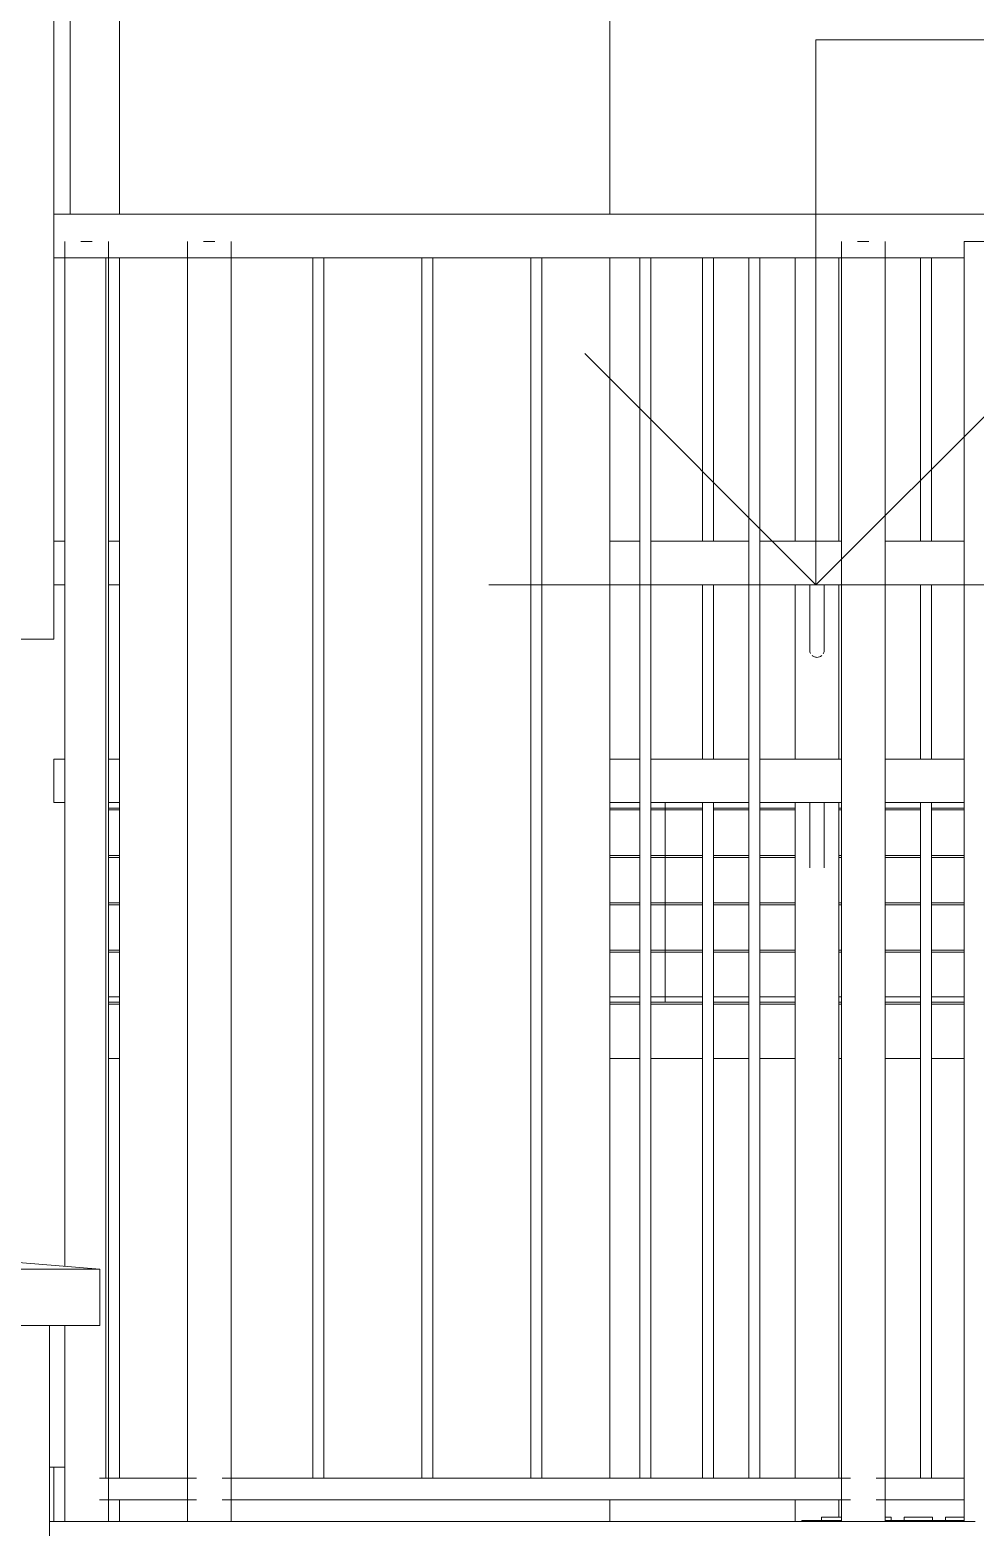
# Model space of a CAD drawing. Header units: millimetres. Extents: x -515342 to 330399, y -224905 to 507333.
# Drawn here: x 325446 to 326313, y 2013 to 3387 of the extents above; entities that cross this region are included whole.
import ezdxf

# ---------------------------------------------------------------- set-up
doc = ezdxf.new("R2010")
doc.units = ezdxf.units.MM
doc.layers.get('0').update_dxf_attribs({"lineweight": 0})
for name, color, linetype, lineweight in [('Аннотация', 7, 'Continuous', 0), ('Витраж', 7, 'Continuous', 0), ('Лестницы', 7, 'Continuous', 0), ('Линии', 7, 'Continuous', 0), ('Обобщенные модели', 7, 'Continuous', 0), ('Ограждение', 7, 'Continuous', 0), ('Отметки', 7, 'Continuous', 0), ('Панели витража', 7, 'Continuous', 0), ('Стены внутренние', 7, 'Continuous', 0), ('Стены штриховка поверхности', 7, 'Continuous', 0)]:
    doc.layers.add(name, color=color, linetype=linetype, lineweight=lineweight)
pattern_1 = [(90, (-71.02, -1028.09), (-150, 9e-15), [])]

# ---------------------------------------------------------------- blocks, each defined once
blk = doc.blocks.new('Прямоугольный импост - АР_Откос_Металлический_50х330 Белый Левый-9898760-О_АР_Эскиз_Фасад 1-12 копия 1')
at = {"layer": 'Витраж'}
for q in [(102145, 2620), (102105, 760)]:
    blk.add_line((102145, 760), q, dxfattribs=at)
blk = doc.blocks.new('Ограждение - АР_Ограждение_Балясина_10-V243-О_АР_Эскиз_Фасад 1-12 копия 1')
at = {"layer": 'Ограждение'}
for p, q in [((102740, 850), (102740, 1110)), ((102750, 1110), (102750, 850)), ((102740, 650), (102740, 810)), ((102750, 810), (102750, 650)), ((102740, -10), (102740, 610)), ((102750, 610), (102750, -10))]:
    blk.add_line(p, q, dxfattribs=at)
blk = doc.blocks.new('Ограждение - АР_Ограждение_Балясина_D40 доп поручень 700_900-V244-О_АР_Эскиз_Фасад 1-12 копия 1')
at = {"layer": 'Ограждение'}
for p, q in [((102825, 850), (102825, 1110.1)), ((102865, 1110.1), (102865, 850)), ((102825, 650), (102825, 810)), ((102838.3, 780), (102838.3, 810.2)), ((102851.7, 810.1), (102851.7, 780)), ((102865, 810), (102865, 650)), ((102825, -10), (102825, 610)), ((102838.3, 580), (102838.3, 610.2)), ((102851.7, 610.1), (102851.7, 580)), ((102865, 610), (102865, -10)), ((102825, -50), (102825, -30)), ((102865, -30), (102865, -46))]:
    blk.add_line(p, q, dxfattribs=at)
at = {"layer": 'Ограждение', "flags": 128}
for points in [[(102838.3, 750), (102838.3, 750), (102838.3, 750.1), (102838.3, 750.2), (102838.3, 750.4), (102838.3, 750.6), (102838.3, 750.9), (102838.3, 751.2), (102838.3, 751.5), (102838.3, 751.9), (102838.3, 752.4), (102838.3, 752.9), (102838.3, 753.4), (102838.3, 754), (102838.3, 754.6), (102838.3, 755.2), (102838.3, 755.9), (102838.3, 756.7), (102838.3, 757.4), (102838.3, 758.3), (102838.3, 759.1), (102838.3, 760), (102838.3, 760.9), (102838.3, 761.8), (102838.3, 762.8), (102838.3, 763.8), (102838.3, 764.8), (102838.3, 765.9), (102838.3, 766.9), (102838.3, 768), (102838.3, 769.1), (102838.3, 770.3), (102838.3, 771.4), (102838.3, 772.6), (102838.3, 773.7), (102838.3, 774.9), (102838.3, 776.1), (102838.3, 777.3), (102838.3, 778.5), (102838.3, 779.7), (102838.3, 780)], [(102851.7, 780), (102851.7, 778.8), (102851.7, 777.6), (102851.7, 776.4), (102851.7, 775.2), (102851.7, 774), (102851.7, 772.9), (102851.7, 771.7), (102851.7, 770.6), (102851.7, 769.4), (102851.7, 768.3), (102851.7, 767.2), (102851.7, 766.1), (102851.7, 765.1), (102851.7, 764.1), (102851.7, 763.1), (102851.7, 762.1), (102851.7, 761.1), (102851.7, 760.2), (102851.7, 759.3), (102851.7, 758.5), (102851.7, 757.7), (102851.7, 756.9), (102851.7, 756.1), (102851.7, 755.4), (102851.7, 754.8), (102851.7, 754.1), (102851.7, 753.5), (102851.7, 753), (102851.7, 752.5), (102851.7, 752), (102851.7, 751.6), (102851.7, 751.3), (102851.7, 750.9), (102851.7, 750.7), (102851.7, 750.4), (102851.7, 750.3), (102851.7, 750.1), (102851.7, 750), (102851.7, 750)], [(102838.3, 550), (102838.3, 550), (102838.3, 550.1), (102838.3, 550.2), (102838.3, 550.4), (102838.3, 550.6), (102838.3, 550.9), (102838.3, 551.2), (102838.3, 551.5), (102838.3, 551.9), (102838.3, 552.4), (102838.3, 552.9), (102838.3, 553.4), (102838.3, 554), (102838.3, 554.6), (102838.3, 555.2), (102838.3, 555.9), (102838.3, 556.7), (102838.3, 557.4), (102838.3, 558.3), (102838.3, 559.1), (102838.3, 560), (102838.3, 560.9), (102838.3, 561.8), (102838.3, 562.8), (102838.3, 563.8), (102838.3, 564.8), (102838.3, 565.9), (102838.3, 566.9), (102838.3, 568), (102838.3, 569.1), (102838.3, 570.3), (102838.3, 571.4), (102838.3, 572.6), (102838.3, 573.7), (102838.3, 574.9), (102838.3, 576.1), (102838.3, 577.3), (102838.3, 578.5), (102838.3, 579.7), (102838.3, 580)], [(102851.7, 580), (102851.7, 578.8), (102851.7, 577.6), (102851.7, 576.4), (102851.7, 575.2), (102851.7, 574), (102851.7, 572.9), (102851.7, 571.7), (102851.7, 570.6), (102851.7, 569.4), (102851.7, 568.3), (102851.7, 567.2), (102851.7, 566.1), (102851.7, 565.1), (102851.7, 564.1), (102851.7, 563.1), (102851.7, 562.1), (102851.7, 561.1), (102851.7, 560.2), (102851.7, 559.3), (102851.7, 558.5), (102851.7, 557.7), (102851.7, 556.9), (102851.7, 556.1), (102851.7, 555.4), (102851.7, 554.8), (102851.7, 554.1), (102851.7, 553.5), (102851.7, 553), (102851.7, 552.5), (102851.7, 552), (102851.7, 551.6), (102851.7, 551.3), (102851.7, 550.9), (102851.7, 550.7), (102851.7, 550.4), (102851.7, 550.3), (102851.7, 550.1), (102851.7, 550), (102851.7, 550)]]:
    blk.add_lwpolyline(points, dxfattribs=at)
at = {"layer": 'Ограждение'}
for points, knots in [([(102838.4, 751.2), (102838.4, 750.9), (102838.3, 750.4), (102838.3, 749.7), (102838.4, 749), (102838.6, 748), (102838.9, 747.2), (102839.2, 746.7), (102839.2, 746.7)], [0.4444444, 0.4444444, 0.4444444, 0.4444444, 0.4791667, 0.5138889, 0.5486111, 0.5833333, 0.6527778, 0.6666667, 0.6666667, 0.6666667, 0.6666667]), ([(102840.7, 744.9), (102840.8, 744.8), (102841.2, 744.5), (102842.6, 743.7), (102844, 743.3), (102845, 743.3)], [0.7777778, 0.7777778, 0.7777778, 0.7777778, 0.7916667, 0.8611111, 1, 1, 1, 1]), ([(102850.8, 746.7), (102851, 747), (102851.3, 747.7), (102851.6, 748.7), (102851.7, 749.6), (102851.7, 750.3), (102851.6, 750.8), (102851.6, 751)], [0.3333333, 0.3333333, 0.3333333, 0.3333333, 0.3888889, 0.4444444, 0.4791667, 0.5138889, 0.5486111, 0.5486111, 0.5486111, 0.5486111])]:
    blk.add_open_spline(points, degree=3, knots=knots, dxfattribs=at)
blk.add_open_spline([(102845, 743.3), (102845.8, 743.3), (102847.3, 743.6), (102848.7, 744.4), (102849.3, 744.9)], degree=3, dxfattribs=at)
blk = doc.blocks.new('Ограждение - АР_Ограждение_Балясина_D40 доп поручень 700_900-V261-О_АР_Эскиз_Фасад 1-12 копия 1')
at = {"layer": 'Ограждение'}
blk.add_line((102145, -50), (102145, 0), dxfattribs=at)
blk = doc.blocks.new('Ограждение - Ограждение-9728925-О_АР_Эскиз_Фасад 1-12 копия 1')
for name, p in [('Ограждение - АР_Ограждение_Балясина_10-V243-О_АР_Эскиз_Фасад 1-12 копия 1', (0, 0)), ('Ограждение - АР_Ограждение_Балясина_D40 доп поручень 700_900-V244-О_АР_Эскиз_Фасад 1-12 копия 1', (0, 0)), ('Ограждение - АР_Ограждение_Балясина_10-V243-О_АР_Эскиз_Фасад 1-12 копия 1', (200, 0)), ('Ограждение - АР_Ограждение_Балясина_D40 доп поручень 700_900-V261-О_АР_Эскиз_Фасад 1-12 копия 1', (0, 0))]:
    blk.add_blockref(name, p)
blk = doc.blocks.new('Ограждение - АР_Ограждение_Балясина_10-V262-О_АР_Эскиз_Фасад 1-12 копия 1')
at = {"layer": 'Ограждение'}
blk.add_line((102192.5, -10), (102192.5, 1110), dxfattribs=at)
blk = doc.blocks.new('Ограждение - АР_Ограждение_Балясина_D40 доп поручень 700_900-V263-О_АР_Эскиз_Фасад 1-12 копия 1')
at = {"layer": 'Ограждение'}
for p, q in [((102867.5, 1125), (102867.5, -50)), ((102882.3, 1125), (102887.5, 1125)), ((102887.5, 1125), (102892.7, 1125)), ((102907.5, -50), (102907.5, 1125))]:
    blk.add_line(p, q, dxfattribs=at)
blk = doc.blocks.new('Ограждение - АР_Ограждение_Балясина_10-V264-О_АР_Эскиз_Фасад 1-12 копия 1')
at = {"layer": 'Ограждение'}
for p, q in [((102382.5, 1110), (102382.5, -10)), ((102387.5, 1110), (102382.5, 1110)), ((102392.5, 1110), (102387.5, 1110)), ((102392.5, -10), (102392.5, 1110)), ((102382.5, -10), (102387.5, -10)), ((102387.5, -10), (102392.5, -10))]:
    blk.add_line(p, q, dxfattribs=at)
blk = doc.blocks.new('Ограждение - АР_Ограждение_Балясина_D40 доп поручень 700_900-V265-О_АР_Эскиз_Фасад 1-12 копия 1')
at = {"layer": 'Ограждение'}
for p, q in [((102867.5, 1125), (102867.5, -50)), ((102882.3, 1125), (102887.5, 1125)), ((102887.5, 1125), (102892.7, 1125)), ((102907.5, -50), (102907.5, 1125))]:
    blk.add_line(p, q, dxfattribs=at)
blk = doc.blocks.new('Ограждение - АР_Ограждение_Балясина_D40 доп поручень 700_900-V266-О_АР_Эскиз_Фасад 1-12 копия 1')
at = {"layer": 'Ограждение'}
for p, q in [((102155, 1125), (102155, 184.4)), ((102169.8, 1125), (102175, 1125)), ((102175, 1125), (102180.2, 1125)), ((102195, -50), (102195, 1125)), ((102155, 130), (102155, -50))]:
    blk.add_line(p, q, dxfattribs=at)
blk = doc.blocks.new('Ограждение - АР_Ограждение_Балясина_D40 доп поручень 700_900-V267-О_АР_Эскиз_Фасад 1-12 копия 1')
at = {"layer": 'Ограждение'}
for p, q in [((102980, 1125), (102980, -50)), ((102980, 1125), (103020, 1125)), ((103020, 832), (103020, 1125)), ((103020, 809), (103020, 815.1)), ((103020, 756.7), (103020, 792.1)), ((103060, 756.7), (103020, 756.7)), ((103033.8, 743.3), (103036.7, 743.3)), ((103030, 543.3), (103060, 543.3))]:
    blk.add_line(p, q, dxfattribs=at)
at = {"layer": 'Ограждение', "flags": 128}
for points in [[(103070.2, 759), (103069.3, 758.6), (103068.5, 758.3), (103067.6, 757.9), (103066.7, 757.6), (103065.8, 757.4), (103064.9, 757.2), (103064, 757), (103063, 756.9), (103062.1, 756.8), (103061.2, 756.7), (103060.3, 756.7), (103060, 756.7)], [(103060, 543.3), (103061.5, 543.4), (103062.9, 543.5), (103064.4, 543.6), (103065.8, 543.8), (103067.3, 544.1), (103068.7, 544.4), (103070, 544.7)]]:
    blk.add_lwpolyline(points, dxfattribs=at)
at = {"layer": 'Ограждение'}
blk.add_open_spline([(103019.5, 755.1), (103019.6, 755.2), (103019.6, 755.5), (103019.9, 756.3), (103020, 756.7), (103020, 756.7)], degree=3, knots=[0.7777778, 0.7777778, 0.7777778, 0.7777778, 0.7916667, 0.8611111, 1, 1, 1, 1], dxfattribs=at)
blk = doc.blocks.new('Ограждение - Ограждение-9730076-О_АР_Эскиз_Фасад 1-12 копия 1')
at = {"layer": 'Ограждение'}
for p, q in [((102275.7, -10), (102186.8, -10)), ((102875.7, -10), (102299.3, -10)), ((102980, -10), (102899.3, -10)), ((102186.8, -30), (102275.7, -30)), ((102299.3, -30), (102875.7, -30)), ((102899.3, -30), (102980, -30))]:
    blk.add_line(p, q, dxfattribs=at)
for name, p in [('Ограждение - АР_Ограждение_Балясина_D40 доп поручень 700_900-V266-О_АР_Эскиз_Фасад 1-12 копия 1', (0, 0)), ('Ограждение - АР_Ограждение_Балясина_D40 доп поручень 700_900-V263-О_АР_Эскиз_Фасад 1-12 копия 1', (-600, 0)), ('Ограждение - АР_Ограждение_Балясина_D40 доп поручень 700_900-V263-О_АР_Эскиз_Фасад 1-12 копия 1', (0, 0)), ('Ограждение - АР_Ограждение_Балясина_D40 доп поручень 700_900-V265-О_АР_Эскиз_Фасад 1-12 копия 1', (0, 0)), ('Ограждение - АР_Ограждение_Балясина_D40 доп поручень 700_900-V267-О_АР_Эскиз_Фасад 1-12 копия 1', (0, 0)), ('Ограждение - АР_Ограждение_Балясина_10-V262-О_АР_Эскиз_Фасад 1-12 копия 1', (0, 0)), ('Ограждение - АР_Ограждение_Балясина_10-V264-О_АР_Эскиз_Фасад 1-12 копия 1', (0, 0)), ('Ограждение - АР_Ограждение_Балясина_10-V264-О_АР_Эскиз_Фасад 1-12 копия 1', (100, 0)), ('Ограждение - АР_Ограждение_Балясина_10-V264-О_АР_Эскиз_Фасад 1-12 копия 1', (200, 0)), ('Ограждение - АР_Ограждение_Балясина_10-V264-О_АР_Эскиз_Фасад 1-12 копия 1', (300, 0)), ('Ограждение - АР_Ограждение_Балясина_10-V264-О_АР_Эскиз_Фасад 1-12 копия 1', (400, 0))]:
    blk.add_blockref(name, p)
blk = doc.blocks.new('Тип верхнего поручня - Верхний поручень_Внутренний_-9730153-О_АР_Эскиз_Фасад 1-12 копия 1')
at = {"layer": 'Ограждение'}
for p, q in [((102175, 1150), (102145, 1150)), ((103000, 1150), (102175, 1150)), ((103030.1, 1150), (103000, 1150)), ((103030.1, 1150), (103030.1, 1130)), ((103030.1, 1130), (103030.1, 1110)), ((102145, 1110), (102175, 1110)), ((102175, 1110), (102980, 1110)), ((103020, 1110), (103030.1, 1110))]:
    blk.add_line(p, q, dxfattribs=at)
blk = doc.blocks.new('Тип перил - Перила_Внутренний_-9730166-О_АР_Эскиз_Фасад 1-12 копия 1')
at = {"layer": 'Ограждение'}
for p, q in [((102155.2, 850), (102145, 850)), ((102205, 850), (102195, 850)), ((102682.7, 850), (102655, 850)), ((102782.7, 850), (102692.5, 850)), ((102867.7, 850), (102792.5, 850)), ((102980, 850), (102907.5, 850)), ((103040, 850), (103019.8, 850)), ((102145, 810), (102155.2, 810)), ((102195, 810), (102205, 810)), ((102655, 810), (102682.7, 810)), ((102692.5, 810), (102782.7, 810)), ((102792.5, 810), (102867.7, 810)), ((102907.5, 810), (102980, 810)), ((103019.8, 810), (103021.9, 810))]:
    blk.add_line(p, q, dxfattribs=at)
at = {"layer": 'Ограждение', "flags": 128}
blk.add_lwpolyline([(103040, 850), (103042, 850), (103044, 850), (103046, 850), (103048, 850), (103049.9, 850), (103051.9, 850), (103053.8, 850), (103055.7, 850), (103057.6, 850), (103059.5, 850), (103061.3, 850), (103063.1, 850), (103064.8, 850), (103066.6, 850), (103068.2, 850), (103069.9, 850), (103071.4, 850), (103073, 850), (103074.4, 850), (103075.9, 850), (103077.2, 850), (103078.5, 850), (103079.8, 850), (103081, 850), (103082.1, 850), (103083.1, 850), (103084.1, 850), (103085, 850), (103085.8, 850), (103086.6, 850), (103087.3, 850), (103087.9, 850)], dxfattribs=at)
at = {"layer": 'Ограждение'}
blk.add_arc((103090, 830), 20, 30, 150, dxfattribs=at)
blk = doc.blocks.new('Тип перил - Перила_Внутренний_-9730179-О_АР_Эскиз_Фасад 1-12 копия 1')
at = {"layer": 'Ограждение'}
for p, q in [((102155, 650), (102144.9, 650)), ((102144.9, 630), (102144.9, 650)), ((102205, 650), (102195, 650)), ((102682.5, 650), (102655, 650)), ((102782.5, 650), (102692.5, 650)), ((102867.5, 650), (102792.5, 650)), ((102980, 650), (102907.5, 650)), ((103040, 650), (103030, 650)), ((102144.9, 610), (102144.9, 630)), ((102144.9, 610), (102155, 610)), ((102195, 610), (102205, 610)), ((102655, 610), (102682.5, 610)), ((102692.5, 610), (102782.5, 610)), ((102792.5, 610), (102867.5, 610)), ((102907.5, 610), (102980, 610)), ((103030, 610), (103040, 610))]:
    blk.add_line(p, q, dxfattribs=at)
at = {"layer": 'Ограждение', "flags": 128}
for points in [[(103040, 650), (103042, 650), (103044, 650), (103046, 650), (103048, 650), (103049.9, 650), (103051.9, 650), (103053.8, 650), (103055.7, 650), (103057.6, 650), (103059.5, 650), (103061.3, 650), (103063.1, 650), (103064.8, 650), (103066.6, 650), (103068.2, 650), (103069.9, 650)], [(103070, 610), (103068.7, 610), (103067, 610), (103065.3, 610), (103063.6, 610), (103061.8, 610), (103060, 610), (103058.1, 610), (103056.2, 610), (103054.3, 610), (103052.4, 610), (103050.5, 610), (103048.5, 610), (103046.5, 610), (103044.5, 610), (103042.5, 610), (103040.5, 610), (103040, 610)]]:
    blk.add_lwpolyline(points, dxfattribs=at)
blk = doc.blocks.new('Ограждение - Ограждение-10020769-О_АР_Эскиз_Фасад 1-12 копия 1')
at = {"layer": 'Ограждение'}
for p, q in [((102187, 181.8), (101959.6, 200)), ((102187, 181.8), (88840, 181.8)), ((102187, 130), (102187, 181.8)), ((102187, 130), (88840, 130))]:
    blk.add_line(p, q, dxfattribs=at)
blk = doc.blocks.new('Прямоугольный импост - АР_Откос_Металлический_50х330 Серый Левый_Двери-10217750-О_АР_Эскиз_Фасад 1-12 копия 1')
at = {"layer": 'Витраж'}
for p, q in [((102160, 1150), (102160, 2550)), ((102155, 0), (102141, 0))]:
    blk.add_line(p, q, dxfattribs=at)
blk = doc.blocks.new('Системная панель - АР_ПанельВитража_Монолитный поликарбонат 6мм-10266026-О_АР_Эскиз_Фасад 1-12 копия 1')
at = {"layer": 'Панели витража'}
h = blk.add_hatch(dxfattribs=at)
h.set_pattern_fill('FP_44', color=256, style=0, pattern_type=2)
h.set_pattern_definition(pattern_1)
h.paths.add_polyline_path([(102750, 431.7), (102782.5, 431.7), (102782.5, 472.6), (102750, 472.6), (102750, 467.6)])
h.paths.add_polyline_path([(102195, 431.7), (102205, 431.7), (102205, 472.6), (102195, 472.6), (102195, 467.6)])
h.paths.add_polyline_path([(102655, 431.7), (102682.5, 431.7), (102682.5, 472.6), (102655, 472.6), (102655, 467.6)])
h.paths.add_polyline_path([(102980, 431.7), (102980, 472.6), (102950, 472.6), (102950, 431.7), (102966.1, 431.7)])
h.paths.add_polyline_path([(102692.5, 431.7), (102740, 431.7), (102740, 472.6), (102692.5, 472.6), (102692.5, 467.6)])
h.paths.add_polyline_path([(102940, 431.7), (102940, 472.6), (102907.5, 472.6), (102907.5, 431.7)])
h.paths.add_polyline_path([(102792.5, 431.7), (102825, 431.7), (102825, 472.6), (102792.5, 472.6), (102792.5, 467.6)])
h.paths.add_polyline_path([(102867.5, 431.7), (102867.5, 472.6), (102865, 472.6), (102865, 431.7)])
h = blk.add_hatch(dxfattribs=at)
h.set_pattern_fill('FP_45', color=256, style=0, pattern_type=2)
h.set_pattern_definition([(90, (-71.02, 1459.83), (-150, 9e-15), [])])
h.paths.add_polyline_path([(102980, 426.7), (102980, 431.7), (102950, 431.7), (102950, 426.7), (102966.1, 426.7)])
h.paths.add_polyline_path([(102205, 426.7), (102205, 431.7), (102195, 431.7), (102195, 426.7)])
h.paths.add_polyline_path([(102655, 426.7), (102682.5, 426.7), (102682.5, 431.7), (102655, 431.7)])
h.paths.add_polyline_path([(102692.5, 426.7), (102740, 426.7), (102740, 431.7), (102692.5, 431.7)])
h.paths.add_polyline_path([(102940, 426.7), (102940, 431.7), (102907.5, 431.7), (102907.5, 426.7)])
h.paths.add_polyline_path([(102865, 426.7), (102867.5, 426.7), (102867.5, 431.7), (102865, 431.7)])
h.paths.add_polyline_path([(102750, 426.7), (102782.5, 426.7), (102782.5, 431.7), (102750, 431.7)])
h.paths.add_polyline_path([(102792.5, 426.7), (102825, 426.7), (102825, 431.7), (102792.5, 431.7)])
for p, q in [((102205, 472.6), (102195, 472.6)), ((102682.5, 472.6), (102655, 472.6)), ((102740, 472.6), (102692.5, 472.6)), ((102782.5, 472.6), (102750, 472.6)), ((102825, 472.6), (102792.5, 472.6)), ((102867.5, 472.6), (102865, 472.6)), ((102940, 472.6), (102907.5, 472.6)), ((102980, 472.6), (102950, 472.6)), ((102195, 431.7), (102205, 431.7)), ((102655, 431.7), (102682.5, 431.7)), ((102692.5, 431.7), (102740, 431.7)), ((102750, 431.7), (102782.5, 431.7)), ((102792.5, 431.7), (102825, 431.7)), ((102865, 431.7), (102867.5, 431.7)), ((102907.5, 431.7), (102940, 431.7)), ((102950, 431.7), (102980, 431.7))]:
    blk.add_line(p, q, dxfattribs=at)
blk = doc.blocks.new('Системная панель - АР_ПанельВитража_Монолитный поликарбонат 6мм-10266029-О_АР_Эскиз_Фасад 1-12 копия 1')
at = {"layer": 'Панели витража'}
h = blk.add_hatch(dxfattribs=at)
h.set_pattern_fill('FP_44', color=256, style=0, pattern_type=2)
h.set_pattern_definition(pattern_1)
h.paths.add_polyline_path([(102792.5, 474.4), (102825, 474.4), (102825, 516.2), (102792.5, 516.2)])
h.paths.add_polyline_path([(102205, 474.4), (102205, 516.2), (102195, 516.2), (102195, 474.4)])
h.paths.add_polyline_path([(102655, 474.4), (102682.5, 474.4), (102682.5, 516.2), (102655, 516.2)])
h.paths.add_polyline_path([(102980, 474.4), (102980, 516.2), (102950, 516.2), (102950, 474.4), (102966.1, 474.4)])
h.paths.add_polyline_path([(102692.5, 474.4), (102740, 474.4), (102740, 516.2), (102692.5, 516.2)])
h.paths.add_polyline_path([(102782.5, 474.4), (102782.5, 516.2), (102750, 516.2), (102750, 474.4)])
h.paths.add_polyline_path([(102865, 474.4), (102867.5, 474.4), (102867.5, 516.2), (102865, 516.2), (102865, 498.6)])
h.paths.add_polyline_path([(102907.5, 474.4), (102940, 474.4), (102940, 516.2), (102907.5, 516.2), (102907.5, 498.6)])
h = blk.add_hatch(dxfattribs=at)
h.set_pattern_fill('FP_46', color=256, style=0, pattern_type=2)
h.set_pattern_definition([(90, (-71.02, 1502.48), (-150, 9e-15), [])])
h.paths.add_polyline_path([(102980, 472.6), (102980, 474.4), (102950, 474.4), (102950, 472.6), (102966.1, 472.6)])
h.paths.add_polyline_path([(102205, 472.6), (102205, 474.4), (102195, 474.4), (102195, 472.6)])
h.paths.add_polyline_path([(102655, 472.6), (102682.5, 472.6), (102682.5, 474.4), (102655, 474.4)])
h.paths.add_polyline_path([(102692.5, 472.6), (102740, 472.6), (102740, 474.4), (102692.5, 474.4)])
h.paths.add_polyline_path([(102940, 472.6), (102940, 474.4), (102907.5, 474.4), (102907.5, 472.6)])
h.paths.add_polyline_path([(102782.5, 472.6), (102782.5, 474.4), (102750, 474.4), (102750, 472.6)])
h.paths.add_polyline_path([(102867.5, 472.6), (102867.5, 474.4), (102865, 474.4), (102865, 472.6)])
h.paths.add_polyline_path([(102825, 472.6), (102825, 474.4), (102792.5, 474.4), (102792.5, 472.6)])
for p, q in [((102205, 516.2), (102195, 516.2)), ((102682.5, 516.2), (102655, 516.2)), ((102740, 516.2), (102692.5, 516.2)), ((102782.5, 516.2), (102750, 516.2)), ((102825, 516.2), (102792.5, 516.2)), ((102867.5, 516.2), (102865, 516.2)), ((102940, 516.2), (102907.5, 516.2)), ((102980, 516.2), (102950, 516.2)), ((102195, 474.4), (102205, 474.4)), ((102655, 474.4), (102682.5, 474.4)), ((102692.5, 474.4), (102740, 474.4)), ((102750, 474.4), (102782.5, 474.4)), ((102792.5, 474.4), (102825, 474.4)), ((102865, 474.4), (102867.5, 474.4)), ((102907.5, 474.4), (102940, 474.4)), ((102950, 474.4), (102980, 474.4))]:
    blk.add_line(p, q, dxfattribs=at)
blk = doc.blocks.new('Системная панель - АР_ПанельВитража_Монолитный поликарбонат 6мм-V391-О_АР_Эскиз_Фасад 1-12 копия 1')
at = {"layer": 'Панели витража'}
h = blk.add_hatch(dxfattribs=at)
h.set_pattern_fill('FP_44', color=256, style=0, pattern_type=2)
h.set_pattern_definition(pattern_1)
h.paths.add_polyline_path([(102195, 517.9), (102205, 517.9), (102205, 559.7), (102195, 559.7)])
h.paths.add_polyline_path([(102655, 517.9), (102682.5, 517.9), (102682.5, 559.7), (102655, 559.7)])
h.paths.add_polyline_path([(102980, 517.9), (102980, 559.7), (102950, 559.7), (102950, 517.9), (102966.1, 517.9)])
h.paths.add_polyline_path([(102692.5, 517.9), (102740, 517.9), (102740, 559.7), (102692.5, 559.7)])
h.paths.add_polyline_path([(102940, 517.9), (102940, 559.7), (102907.5, 559.7), (102907.5, 517.9)])
h.paths.add_polyline_path([(102782.5, 517.9), (102782.5, 559.7), (102750, 559.7), (102750, 517.9)])
h.paths.add_polyline_path([(102867.5, 517.9), (102867.5, 559.7), (102865, 559.7), (102865, 517.9)])
h.paths.add_polyline_path([(102825, 517.9), (102825, 559.7), (102792.5, 559.7), (102792.5, 517.9)])
h = blk.add_hatch(dxfattribs=at)
h.set_pattern_fill('FP_47', color=256, style=0, pattern_type=2)
h.set_pattern_definition([(90, (-71.02, 1546), (-150, 9e-15), [])])
h.paths.add_polyline_path([(102980, 516.2), (102980, 517.9), (102950, 517.9), (102950, 516.2), (102966.1, 516.2)])
h.paths.add_polyline_path([(102205, 516.2), (102205, 517.9), (102195, 517.9), (102195, 516.2)])
h.paths.add_polyline_path([(102655, 516.2), (102682.5, 516.2), (102682.5, 517.9), (102655, 517.9)])
h.paths.add_polyline_path([(102692.5, 516.2), (102740, 516.2), (102740, 517.9), (102692.5, 517.9)])
h.paths.add_polyline_path([(102940, 516.2), (102940, 517.9), (102907.5, 517.9), (102907.5, 516.2)])
h.paths.add_polyline_path([(102782.5, 516.2), (102782.5, 517.9), (102750, 517.9), (102750, 516.2)])
h.paths.add_polyline_path([(102867.5, 516.2), (102867.5, 517.9), (102865, 517.9), (102865, 516.2)])
h.paths.add_polyline_path([(102825, 516.2), (102825, 517.9), (102792.5, 517.9), (102792.5, 516.2)])
for p, q in [((102205, 559.7), (102195, 559.7)), ((102682.5, 559.7), (102655, 559.7)), ((102740, 559.7), (102692.5, 559.7)), ((102782.5, 559.7), (102750, 559.7)), ((102825, 559.7), (102792.5, 559.7)), ((102867.5, 559.7), (102865, 559.7)), ((102940, 559.7), (102907.5, 559.7)), ((102980, 559.7), (102950, 559.7)), ((102195, 517.9), (102205, 517.9)), ((102655, 517.9), (102682.5, 517.9)), ((102692.5, 517.9), (102740, 517.9)), ((102750, 517.9), (102782.5, 517.9)), ((102792.5, 517.9), (102825, 517.9)), ((102865, 517.9), (102867.5, 517.9)), ((102907.5, 517.9), (102940, 517.9)), ((102950, 517.9), (102980, 517.9))]:
    blk.add_line(p, q, dxfattribs=at)
blk = doc.blocks.new('Системная панель - АР_ПанельВитража_Монолитный поликарбонат 6мм-V393-О_АР_Эскиз_Фасад 1-12 копия 1')
at = {"layer": 'Панели витража'}
h = blk.add_hatch(dxfattribs=at)
h.set_pattern_fill('FP_44', color=256, style=0, pattern_type=2)
h.set_pattern_definition(pattern_1)
h.paths.add_polyline_path([(102195, 561.4), (102205, 561.4), (102205, 603.2), (102195, 603.2), (102195, 599.3)])
h.paths.add_polyline_path([(102792.5, 561.4), (102825, 561.4), (102825, 603.2), (102792.5, 603.2), (102792.5, 599.3)])
h.paths.add_polyline_path([(102750, 561.4), (102782.5, 561.4), (102782.5, 603.2), (102750, 603.2), (102750, 599.3)])
h.paths.add_polyline_path([(102655, 561.4), (102682.5, 561.4), (102682.5, 603.2), (102655, 603.2), (102655, 599.3)])
h.paths.add_polyline_path([(102865, 561.4), (102867.5, 561.4), (102867.5, 603.2), (102865, 603.2), (102865, 599.3)])
h.paths.add_polyline_path([(102692.5, 561.4), (102740, 561.4), (102740, 603.2), (102692.5, 603.2), (102692.5, 599.3)])
h.paths.add_polyline_path([(102907.5, 561.4), (102940, 561.4), (102940, 603.2), (102907.5, 603.2), (102907.5, 599.3)])
h.paths.add_polyline_path([(102980, 561.4), (102980, 603.2), (102950, 603.2), (102950, 561.4), (102966.1, 561.4)])
h = blk.add_hatch(dxfattribs=at)
h.set_pattern_fill('FP_48', color=256, style=0, pattern_type=2)
h.set_pattern_definition([(90, (-71.02, 1589.53), (-150, 9e-15), [])])
h.paths.add_polyline_path([(102980, 559.7), (102980, 561.4), (102950, 561.4), (102950, 559.7), (102966.1, 559.7)])
h.paths.add_polyline_path([(102205, 559.7), (102205, 561.4), (102195, 561.4), (102195, 559.7)])
h.paths.add_polyline_path([(102655, 559.7), (102682.5, 559.7), (102682.5, 561.4), (102655, 561.4)])
h.paths.add_polyline_path([(102692.5, 559.7), (102740, 559.7), (102740, 561.4), (102692.5, 561.4)])
h.paths.add_polyline_path([(102940, 559.7), (102940, 561.4), (102907.5, 561.4), (102907.5, 559.7)])
h.paths.add_polyline_path([(102782.5, 559.7), (102782.5, 561.4), (102750, 561.4), (102750, 559.7)])
h.paths.add_polyline_path([(102867.5, 559.7), (102867.5, 561.4), (102865, 561.4), (102865, 559.7)])
h.paths.add_polyline_path([(102825, 559.7), (102825, 561.4), (102792.5, 561.4), (102792.5, 559.7)])
for p, q in [((102205, 603.2), (102195, 603.2)), ((102682.5, 603.2), (102655, 603.2)), ((102740, 603.2), (102692.5, 603.2)), ((102782.5, 603.2), (102750, 603.2)), ((102825, 603.2), (102792.5, 603.2)), ((102867.5, 603.2), (102865, 603.2)), ((102940, 603.2), (102907.5, 603.2)), ((102980, 603.2), (102950, 603.2)), ((102195, 561.4), (102205, 561.4)), ((102655, 561.4), (102682.5, 561.4)), ((102692.5, 561.4), (102740, 561.4)), ((102750, 561.4), (102782.5, 561.4)), ((102792.5, 561.4), (102825, 561.4)), ((102865, 561.4), (102867.5, 561.4)), ((102907.5, 561.4), (102940, 561.4)), ((102950, 561.4), (102980, 561.4))]:
    blk.add_line(p, q, dxfattribs=at)
blk = doc.blocks.new('Системная панель - АР_ПанельВитража_Монолитный поликарбонат 6мм-V395-О_АР_Эскиз_Фасад 1-12 копия 1')
at = {"layer": 'Панели витража'}
h = blk.add_hatch(dxfattribs=at)
h.set_pattern_fill('FP_44', color=256, style=0, pattern_type=2)
h.set_pattern_definition(pattern_1)
h.paths.add_polyline_path([(102195, 605), (102205, 605), (102205, 610), (102195, 610)])
h.paths.add_polyline_path([(102655, 605), (102682.5, 605), (102682.5, 610), (102655, 610)])
h.paths.add_polyline_path([(102980, 605), (102980, 610), (102950, 610), (102950, 605), (102966.1, 605)])
h.paths.add_polyline_path([(102692.5, 605), (102740, 605), (102740, 610), (102692.5, 610)])
h.paths.add_polyline_path([(102940, 605), (102940, 610), (102907.5, 610), (102907.5, 605)])
h.paths.add_polyline_path([(102867.5, 605), (102867.5, 610), (102865, 610), (102865, 605)])
h.paths.add_polyline_path([(102750, 605), (102782.5, 605), (102782.5, 610), (102750, 610)])
h.paths.add_polyline_path([(102825, 605), (102825, 610), (102792.5, 610), (102792.5, 605)])
h = blk.add_hatch(dxfattribs=at)
h.set_pattern_fill('FP_49', color=256, style=0, pattern_type=2)
h.set_pattern_definition([(90, (-71.02, 1633.05), (-150, 9e-15), [])])
h.paths.add_polyline_path([(102980, 603.2), (102980, 605), (102950, 605), (102950, 603.2), (102966.1, 603.2)])
h.paths.add_polyline_path([(102205, 603.2), (102205, 605), (102195, 605), (102195, 603.2)])
h.paths.add_polyline_path([(102655, 603.2), (102682.5, 603.2), (102682.5, 605), (102655, 605)])
h.paths.add_polyline_path([(102692.5, 603.2), (102740, 603.2), (102740, 605), (102692.5, 605)])
h.paths.add_polyline_path([(102940, 603.2), (102940, 605), (102907.5, 605), (102907.5, 603.2)])
h.paths.add_polyline_path([(102782.5, 603.2), (102782.5, 605), (102750, 605), (102750, 603.2)])
h.paths.add_polyline_path([(102867.5, 603.2), (102867.5, 605), (102865, 605), (102865, 603.2)])
h.paths.add_polyline_path([(102825, 603.2), (102825, 605), (102792.5, 605), (102792.5, 603.2)])
for p, q in [((102195, 605), (102205, 605)), ((102655, 605), (102682.5, 605)), ((102692.5, 605), (102740, 605)), ((102750, 605), (102782.5, 605)), ((102792.5, 605), (102825, 605)), ((102865, 605), (102867.5, 605)), ((102907.5, 605), (102940, 605)), ((102950, 605), (102980, 605))]:
    blk.add_line(p, q, dxfattribs=at)
blk = doc.blocks.new('Прямоугольный импост - АР_Импост_50х50 _труба_-V397-О_АР_Эскиз_Фасад 1-12 копия 1')
at = {"layer": 'Витраж'}
for p, q in [((102195, 426.7), (102205, 426.7)), ((102655, 426.7), (102682.5, 426.7)), ((102692.5, 426.7), (102740, 426.7)), ((102750, 426.7), (102782.5, 426.7)), ((102792.5, 426.7), (102825, 426.7)), ((102865, 426.7), (102867.5, 426.7)), ((102907.5, 426.7), (102940, 426.7)), ((102950, 426.7), (102980, 426.7)), ((102195, 425), (102205, 425)), ((102655, 425), (102682.5, 425)), ((102692.5, 425), (102740, 425)), ((102750, 425), (102782.5, 425)), ((102792.5, 425), (102825, 425)), ((102865, 425), (102867.5, 425)), ((102907.5, 425), (102940, 425)), ((102950, 425), (102980, 425)), ((102205, 375), (102195, 375)), ((102682.5, 375), (102655, 375)), ((102740.2, 375), (102692.3, 375)), ((102782.5, 375), (102750, 375)), ((102825, 375), (102792.3, 375)), ((102867.5, 375), (102865, 375)), ((102940.2, 375), (102907.5, 375)), ((102980, 375), (102950, 375))]:
    blk.add_line(p, q, dxfattribs=at)
blk = doc.blocks.new('СД_Люблино_Фасады_rvt-1-О_АР_Эскиз_Фасад 1-12 копия 1')
at = {"layer": 'Стены штриховка поверхности', "true_color": 0xcacaca}
h = blk.add_hatch(dxfattribs=at)
h.set_pattern_fill('FP_7', color=9, style=0, pattern_type=2)
h.set_pattern_definition([(0, (102091, -3150), (0, 600), []), (90, (102091, -3150), (-600, 4e-14), [])])
h.paths.add_polyline_path([(102141, -1450), (102141, 130), (88840, 130), (88841.1, -772.5), (88845, -772.5), (88845, -787.5), (88840, -787.5), (88840, -907.8), (88859.6, -914.6), (88859.6, -1018.9), (88739.6, -980.3), (88739.6, -850), (88738.1, -850), (88738.1, -800), (88740, -800), (88739.6, -787.5), (88736.9, -787.5), (88735.1, -784.3), (88735, -784.9), (88595, -785), (88595, -1250), (88763.1, -1250.3), (101959.6, -1447.2)])
h.paths.add_polyline_path([(88075, -1000), (88145, -1000), (88145, 130), (88075, 130), (88075, -811.1)])
h.paths.add_polyline_path([(88735.2, -780), (88736.9, -772.5), (88740, -772.2), (88740, 130), (88595, 130), (88595, -775), (88735.1, -775.7), (88735.2, -778.7)])
at = {"layer": 'Лестницы'}
blk.add_line((102141, -50), (102990, -50), dxfattribs=at)
at = {"layer": 'Стены внутренние'}
for p, q in [((102205, 1150), (102205, 2600)), ((102655, 1150), (102655, 2600)), ((102205, -10), (102205, 1110)), ((102655, -10.3), (102655, 1110)), ((102141, -1450), (102141, 130)), ((102205, -50), (102205, -30)), ((102655, -50), (102655, -29.7))]:
    blk.add_line(p, q, dxfattribs=at)
at = {"layer": 'Витраж', "lineweight": 9}
for name in ['Прямоугольный импост - АР_Откос_Металлический_50х330 Белый Левый-9898760-О_АР_Эскиз_Фасад 1-12 копия 1', 'Прямоугольный импост - АР_Откос_Металлический_50х330 Серый Левый_Двери-10217750-О_АР_Эскиз_Фасад 1-12 копия 1', 'Прямоугольный импост - АР_Импост_50х50 _труба_-V397-О_АР_Эскиз_Фасад 1-12 копия 1']:
    blk.add_blockref(name, (0, 0), dxfattribs=at)
at = {"layer": 'Ограждение', "lineweight": 9}
for name in ['Тип верхнего поручня - Верхний поручень_Внутренний_-9730153-О_АР_Эскиз_Фасад 1-12 копия 1', 'Ограждение - Ограждение-9728925-О_АР_Эскиз_Фасад 1-12 копия 1', 'Ограждение - Ограждение-9730076-О_АР_Эскиз_Фасад 1-12 копия 1', 'Тип перил - Перила_Внутренний_-9730166-О_АР_Эскиз_Фасад 1-12 копия 1', 'Тип перил - Перила_Внутренний_-9730179-О_АР_Эскиз_Фасад 1-12 копия 1', 'Ограждение - Ограждение-10020769-О_АР_Эскиз_Фасад 1-12 копия 1']:
    blk.add_blockref(name, (0, 0), dxfattribs=at)
at = {"layer": 'Панели витража', "lineweight": 9}
for name in ['Системная панель - АР_ПанельВитража_Монолитный поликарбонат 6мм-V395-О_АР_Эскиз_Фасад 1-12 копия 1', 'Системная панель - АР_ПанельВитража_Монолитный поликарбонат 6мм-V393-О_АР_Эскиз_Фасад 1-12 копия 1', 'Системная панель - АР_ПанельВитража_Монолитный поликарбонат 6мм-V391-О_АР_Эскиз_Фасад 1-12 копия 1', 'Системная панель - АР_ПанельВитража_Монолитный поликарбонат 6мм-10266029-О_АР_Эскиз_Фасад 1-12 копия 1', 'Системная панель - АР_ПанельВитража_Монолитный поликарбонат 6мм-10266026-О_АР_Эскиз_Фасад 1-12 копия 1']:
    blk.add_blockref(name, (0, 0), dxfattribs=at)
blk = doc.blocks.new('Грязезащита_Решетка - АР_Грязезащитная решетка_1500х500х23-V426-О_АР_Эскиз_Фасад 1-12 копия 1')
at = {"layer": 'Обобщенные модели'}
for p, q in [((102831, -49), (102867.5, -49)), ((102831, -50), (102831, -49)), ((102849, -46), (102849, -49)), ((102867.5, -46), (102849, -46)), ((102913, -46), (102907.49768, -46)), ((102907.49942, -49), (102980.00058, -49)), ((102913, -49), (102913, -46)), ((102925, -46), (102925, -49)), ((102951, -46), (102925, -46)), ((102951, -49), (102951, -46)), ((102963, -46), (102963, -49)), ((102980.00232, -46), (102963, -46)), ((103029.97343, -49), (103349, -49)), ((103039, -46), (103039, -49)), ((103065, -46), (103039, -46)), ((103065, -49), (103065, -46)), ((103077, -46), (103077, -49)), ((103103, -46), (103077, -46)), ((103103, -49), (103103, -46)), ((103115, -46), (103115, -49)), ((103141, -46), (103115, -46)), ((103141, -49), (103141, -46)), ((103153, -46), (103153, -49)), ((103179, -46), (103153, -46)), ((103179, -49), (103179, -46)), ((103191, -46), (103191, -49)), ((103217, -46), (103191, -46)), ((103217, -49), (103217, -46)), ((103229, -46), (103229, -49)), ((103255, -46), (103229, -46)), ((103255, -49), (103255, -46)), ((103267, -46), (103267, -49)), ((103293, -46), (103267, -46)), ((103293, -49), (103293, -46)), ((103305, -46), (103305, -49)), ((103331, -46), (103305, -46)), ((103331, -49), (103331, -46)), ((103349, -49), (103349, -50))]:
    blk.add_line(p, q, dxfattribs=at)
blk = doc.blocks.new('Высотные отметки - Стрелка вверх-5091-О_АР_Эскиз_Фасад 1-12 копия 1')
at = {"layer": 'Аннотация'}
for p, q in [((-3130.3, 3900), (-4430.3, 3900)), ((-3130.3, 3400), (-3130.3, 3900)), ((-3130.3, 3400), (-3342.4, 3612.1)), ((-3130.3, 3400), (-2918.2, 3612.1)), ((-2830.3, 3400), (-3430.3, 3400))]:
    blk.add_line(p, q, dxfattribs=at)

msp = doc.modelspace()

# ---------------------------------------------------------------- linework, layer by layer
at = {"layer": 'Линии'}
msp.add_line((325873.6207, 2877.7355), (326373.6207, 2877.7355), dxfattribs=at)
at = {"layer": 'Отметки'}
msp.add_line((325943.761, 2877.7355), (326167.4656, 2877.7355), dxfattribs=at)

# ---------------------------------------------------------------- block references
msp.add_blockref('СД_Люблино_Фасады_rvt-1-О_АР_Эскиз_Фасад 1-12 копия 1', (223323.3997, 2067.7355))
at = {"layer": 'Обобщенные модели'}
msp.add_blockref('Грязезащита_Решетка - АР_Грязезащитная решетка_1500х500х23-V426-О_АР_Эскиз_Фасад 1-12 копия 1', (223323.3997, 2067.7355), dxfattribs=at)
at = {"layer": 'Отметки', "extrusion": (0, 0, -1)}
msp.add_blockref('Высотные отметки - Стрелка вверх-5091-О_АР_Эскиз_Фасад 1-12 копия 1', (-323037.1574, -522.2645), dxfattribs=at)

doc.saveas('drawing.dxf')
